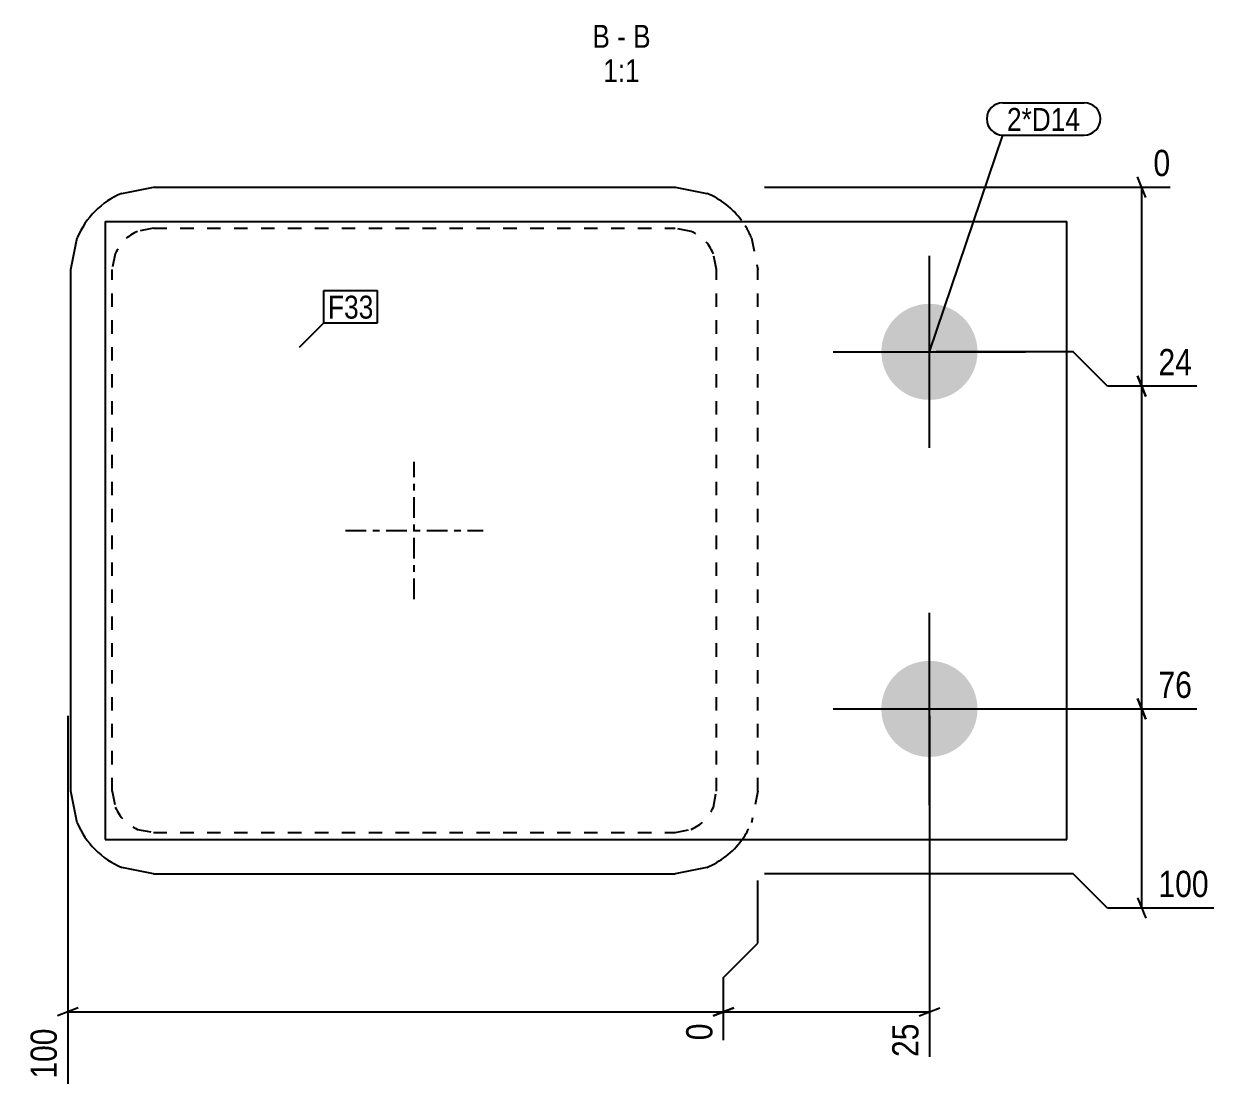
# Model space of a CAD drawing. Header units: millimetres. Extents: x 5 to 23246, y 2 to 763.
# Drawn here: x 15457.9 to 15631.2, y 2.3 to 156.8 of the extents above; entities that cross this region are included whole.
import ezdxf

# ---------------------------------------------------------------- set-up
doc = ezdxf.new("R2010")
doc.units = ezdxf.units.MM
doc.linetypes.add('DXK_LINE_DOT2', pattern=[3.9198, 1.9599, -1.9599])
doc.linetypes.add('DXK_LINE_DOT3', pattern=[5.9187, 2.979, -0.9799, 0.9799, -0.9799])
for name, color, linetype in [('MÅLSÆTNING', 7, 'Continuous'), ('STÅL', 7, 'Continuous'), ('TEKST', 7, 'Continuous')]:
    doc.layers.add(name, color=color, linetype=linetype)
doc.styles.add('Arial Narrow', font='ARIALN.TTF', dxfattribs={"height": 0.2})

msp = doc.modelspace()

# ---------------------------------------------------------------- hatches: boundary and pattern name
at = {"layer": 'STÅL', "linetype": 'Continuous'}
for points in [[(15589.73, 115.99, -1), (15589.73, 101.99, -1)], [(15589.73, 63.99, -1), (15589.73, 49.99, -1)]]:
    msp.add_hatch(color=96, dxfattribs=at).paths.add_polyline_path(points)

# ---------------------------------------------------------------- linework, layer by layer
at = {"layer": 'MÅLSÆTNING', "color": 7, "linetype": 'Continuous'}
for p, q in [((15621.25, 131.49), (15620.05, 134.49)), ((15565.73, 132.99), (15624.79, 132.99)), ((15620.65, 103.99), (15620.65, 132.99)), ((15610.65, 108.99), (15590.73, 108.99)), ((15610.65, 108.99), (15590.73, 108.99)), ((15615.65, 103.99), (15610.65, 108.99)), ((15615.65, 103.99), (15610.65, 108.99)), ((15621.25, 102.49), (15620.05, 105.49)), ((15620.05, 105.49), (15621.25, 102.49)), ((15628.69, 103.99), (15615.65, 103.99)), ((15620.65, 56.99), (15620.65, 103.99)), ((15621.25, 55.49), (15620.05, 58.49)), ((15620.05, 58.49), (15621.25, 55.49)), ((15464.27, 55.99), (15464.27, 2.4)), ((15589.73, 55.99), (15589.73, 6.29)), ((15590.73, 56.99), (15628.69, 56.99)), ((15620.65, 27.99), (15620.65, 56.99)), ((15610.65, 32.99), (15565.73, 32.99)), ((15615.65, 27.99), (15610.65, 32.99)), ((15564.73, 22.87), (15564.73, 31.99)), ((15564.73, 22.87), (15564.73, 31.99)), ((15620.05, 29.49), (15621.25, 26.49)), ((15631.12, 27.99), (15615.65, 27.99)), ((15559.73, 17.87), (15564.73, 22.87)), ((15559.73, 17.87), (15564.73, 22.87)), ((15559.73, 8.73), (15559.73, 17.87)), ((15465.77, 13.47), (15462.77, 12.27)), ((15464.27, 12.87), (15559.73, 12.87)), ((15558.23, 12.27), (15561.23, 13.47)), ((15559.73, 12.87), (15589.73, 12.87)), ((15588.23, 12.27), (15591.23, 13.47))]:
    msp.add_line(p, q, dxfattribs=at)
at = {"layer": 'STÅL', "color": 2, "linetype": 'Continuous'}
for p, q in [((15472.14, 132.07), (15476.73, 132.99)), ((15476.73, 132.99), (15552.73, 132.99)), ((15552.73, 132.99), (15557.32, 132.07)), ((15469.73, 127.99), (15609.73, 127.99)), ((15469.73, 127.99), (15469.73, 37.99)), ((15609.73, 37.99), (15609.73, 127.99)), ((15464.73, 120.99), (15465.64, 125.58)), ((15464.73, 44.99), (15464.73, 120.99)), ((15465.64, 40.4), (15464.73, 44.99)), ((15469.73, 37.99), (15609.73, 37.99)), ((15476.73, 32.99), (15472.14, 33.9)), ((15476.73, 32.99), (15552.73, 32.99)), ((15557.32, 33.9), (15552.73, 32.99))]:
    msp.add_line(p, q, dxfattribs=at)
at = {"layer": 'STÅL', "color": 7, "linetype": 'DXK_LINE_DOT2'}
for p, q in [((15476.73, 126.99), (15474.43, 126.53)), ((15476.73, 126.99), (15552.73, 126.99)), ((15555.03, 126.53), (15552.73, 126.99)), ((15563.82, 125.58), (15564.73, 120.99)), ((15471.19, 123.28), (15470.73, 120.99)), ((15558.73, 120.99), (15558.27, 123.28)), ((15470.73, 44.99), (15470.73, 120.99)), ((15558.73, 44.99), (15558.73, 120.99)), ((15564.73, 44.99), (15564.73, 120.99)), ((15470.73, 44.99), (15471.19, 42.69)), ((15558.27, 42.69), (15558.73, 44.99)), ((15564.73, 44.99), (15563.82, 40.4)), ((15474.43, 39.44), (15476.73, 38.99)), ((15476.73, 38.99), (15552.73, 38.99)), ((15552.73, 38.99), (15555.03, 39.44))]:
    msp.add_line(p, q, dxfattribs=at)
at = {"layer": 'STÅL', "color": 96, "linetype": 'Continuous'}
for p, q in [((15589.73, 94.99), (15589.73, 122.99)), ((15575.73, 108.99), (15603.73, 108.99)), ((15589.73, 42.99), (15589.73, 70.99)), ((15575.73, 56.99), (15603.73, 56.99))]:
    msp.add_line(p, q, dxfattribs=at)
at = {"layer": 'STÅL', "color": 7, "linetype": 'DXK_LINE_DOT3'}
for p, q in [((15514.73, 72.99), (15514.73, 92.99)), ((15504.73, 82.99), (15524.73, 82.99))]:
    msp.add_line(p, q, dxfattribs=at)
at = {"layer": 'STÅL', "color": 2, "linetype": 'Continuous'}
for centre, start, end in [((15476.73, 120.99), 112.5, 157.5), ((15552.73, 120.99), 36.4486, 67.5), ((15476.73, 44.99), 202.5, 247.5), ((15552.73, 44.99), 292.5, 323.5514)]:
    msp.add_arc(centre, 12, start, end, dxfattribs=at)
at = {"layer": 'STÅL', "color": 7, "linetype": 'DXK_LINE_DOT2'}
for centre, radius, start, end in [((15476.73, 120.99), 6, 112.5, 157.5), ((15552.73, 120.99), 6, 22.5, 67.5), ((15552.73, 120.99), 12, 22.5, 36.4486), ((15476.73, 44.99), 6, 202.5, 247.5), ((15552.73, 44.99), 6, 292.5, 337.5), ((15552.73, 44.99), 12, 323.5514, 337.5)]:
    msp.add_arc(centre, radius, start, end, dxfattribs=at)

# ---------------------------------------------------------------- wipeouts: each hides what was drawn before it
at = {"color": 0, "linetype": 'Continuous'}
for points in [[(15543.21, 153.27), (15543.21, 156.77), (15540.65, 156.77), (15540.65, 153.27)], [(15545.53, 153.27), (15545.53, 156.77), (15544.26, 156.77), (15544.26, 153.27)], [(15549.14, 153.27), (15549.14, 156.77), (15546.58, 156.77), (15546.58, 153.27)], [(15547.56, 148.27), (15547.56, 151.77), (15542.23, 151.77), (15542.23, 148.27)]]:
    msp.add_wipeout(points, dxfattribs=at).dxf.layer = 'TEKST'
at = {"color": 0}
for points in [[(15611.68, 141.17), (15611.68, 144.67), (15601.02, 144.67), (15601.02, 141.17)], [(15508.77, 113.83), (15508.77, 117.33), (15502.16, 117.33), (15502.16, 113.83)]]:
    msp.add_wipeout(points, dxfattribs=at).dxf.layer = 'TEKST'

# ---------------------------------------------------------------- next in the draw order: texts
at = {"layer": 'TEKST', "color": 3, "linetype": 'Continuous', "style": 'Arial Narrow'}
for s, p in [('B', (15540.65, 153.27)), ('B', (15546.58, 153.27)), ('-', (15544.26, 153.27)), ('1:1', (15542.23, 148.27))]:
    msp.add_text(s, height=3.34, dxfattribs=at).set_placement(p)

# ---------------------------------------------------------------- next in the draw order: wipeouts: each hides what was drawn before it
at = {"color": 0, "linetype": 'Continuous'}
for points in [[(15625.59, 133.79), (15625.59, 139.39), (15621.55, 139.39), (15621.55, 133.79)], [(15628.76, 104.79), (15628.76, 110.39), (15622.28, 110.39), (15622.28, 104.79)], [(15628.76, 57.79), (15628.76, 63.39), (15622.28, 63.39), (15622.28, 57.79)], [(15631.19, 28.79), (15631.19, 34.39), (15622.28, 34.39), (15622.28, 28.79)], [(15463.47, 11.24), (15457.87, 11.24), (15457.87, 2.33), (15463.47, 2.33)], [(15558.93, 11.97), (15553.33, 11.97), (15553.33, 7.93), (15558.93, 7.93)], [(15588.93, 11.97), (15583.33, 11.97), (15583.33, 5.49), (15588.93, 5.49)]]:
    msp.add_wipeout(points, dxfattribs=at).dxf.layer = 'MÅLSÆTNING'
at = {"color": 0}
for points in [[(15611.68, 141.17), (15611.68, 144.67), (15601.02, 144.67), (15601.02, 141.17)], [(15508.77, 113.83), (15508.77, 117.33), (15502.16, 117.33), (15502.16, 113.83)]]:
    msp.add_wipeout(points, dxfattribs=at).dxf.layer = 'TEKST'

# ---------------------------------------------------------------- next in the draw order: linework, layer by layer
at = {"layer": 'MÅLSÆTNING', "color": 7, "linetype": 'Continuous'}
for p, q in [((15628.69, 103.99), (15615.65, 103.99)), ((15590.73, 56.99), (15628.69, 56.99)), ((15559.73, 8.73), (15559.73, 17.87)), ((15561.23, 13.47), (15558.23, 12.27))]:
    msp.add_line(p, q, dxfattribs=at)
at = {"layer": 'TEKST', "color": 7, "linetype": 'Continuous'}
for p, q in [((15600.42, 145.27), (15612.28, 145.27)), ((15589.73, 108.99), (15600.42, 140.57)), ((15600.42, 140.57), (15612.28, 140.57)), ((15501.56, 117.93), (15509.37, 117.93)), ((15501.56, 113.23), (15501.56, 117.93)), ((15509.37, 113.23), (15509.37, 117.93)), ((15498.02, 109.69), (15501.56, 113.23)), ((15501.56, 113.23), (15509.37, 113.23))]:
    msp.add_line(p, q, dxfattribs=at)
for centre, start, end in [((15600.42, 142.92), 90, 270), ((15612.28, 142.92), 270, 90)]:
    msp.add_arc(centre, 2.35, start, end, dxfattribs=at)

# ---------------------------------------------------------------- next in the draw order: texts
at = {"layer": 'MÅLSÆTNING', "color": 3, "linetype": 'Continuous', "style": 'Arial Narrow'}
for s, height, p in [('0', 3.82, (15622.35, 134.59)), ('24', 3.818, (15623.08, 105.59)), ('76', 3.818, (15623.08, 58.59)), ('100', 3.818, (15623.08, 29.59))]:
    msp.add_text(s, height=height, dxfattribs=at).set_placement(p)
for s, height, p in [('0', 3.82, (15558.13, 8.73)), ('25', 3.818, (15588.13, 6.29)), ('100', 3.818, (15462.67, 3.13))]:
    msp.add_text(s, height=height, rotation=90.0002, dxfattribs=at).set_placement(p)
at = {"layer": 'TEKST', "color": 3, "style": 'Arial Narrow'}
for s, p in [('2*D14', (15601.02, 141.17)), ('F33', (15502.16, 113.83))]:
    msp.add_text(s, height=3.34, dxfattribs=at).set_placement(p)

doc.saveas('drawing.dxf')
